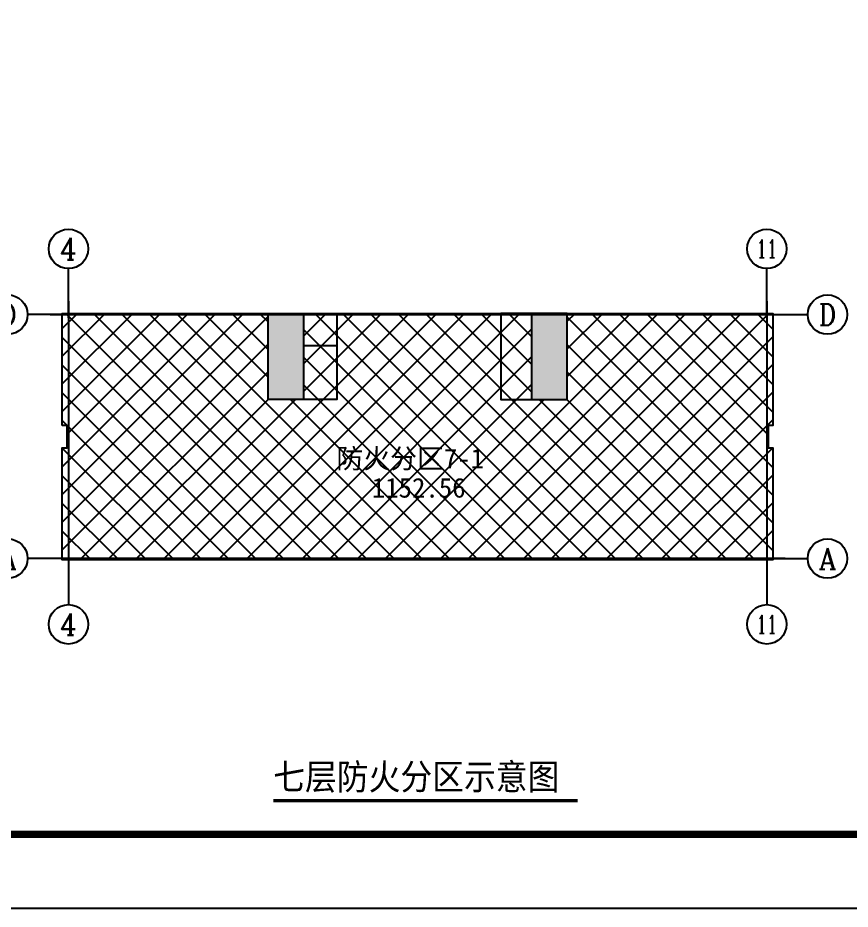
# Model space of a CAD drawing. Extents: x 1738711 to 2346805, y 1189731 to 2516152.
# Drawn here: x 1990840 to 2007735, y 1949090 to 1967178 of the extents above; entities that cross this region are included whole.
import ezdxf
from ezdxf.enums import TextEntityAlignment as Align

# ---------------------------------------------------------------- set-up
doc = ezdxf.new("R2010")
doc.units = 0
doc.header["$LTSCALE"] = 1000
doc.header["$MEASUREMENT"] = 0
for name, color, linetype in [('AXIS', 3, 'Continuous'), ('AXIS_TEXT', 7, 'Continuous'), ('DIM_LEAD', 3, 'Continuous'), ('DIM_SYMB', 3, 'Continuous'), ('DOTE', 1, 'Continuous'), ('PUB_TEXT', 7, 'Continuous'), ('TK', 4, 'Continuous'), ('WALL', 40, 'Continuous'), ('看线', 8, 'Continuous')]:
    doc.layers.add(name, color=color, linetype=linetype)
doc.styles.add('_TCH_AXIS', font='COMPLEX', dxfattribs={"bigfont": 'GBCBIG'})
doc.styles.add('COMPLEX', font='COMPLEX')
doc.styles.add('宋体', font='SIMSUN.TTF', dxfattribs={"width": 0.75})
doc.styles.add('黑体', font='simhei_0.ttf', dxfattribs={"width": 0.9})

# ---------------------------------------------------------------- blocks, each defined once
blk = doc.blocks.new('hjashrtahreahe')
at = {"layer": 'TK', "color": 7, "const_width": 25}
blk.add_lwpolyline([(0, 59400), (84100, 59400), (84100, 0), (0, 0)], close=True, dxfattribs=at)
at = {"layer": 'TK', "color": 3, "const_width": 100}
blk.add_lwpolyline([(2500, 1000), (2500, 58400), (83100, 58400), (83100, 1000)], close=True, dxfattribs=at)
at = {"layer": 'TK', "style": '宋体', "width": 0.75}
for tag, height, p in [('项目负责人', 350, (6003, 57089)), ('专业负责人', 350, (6003, 56224)), ('设计人', 350, (6003, 55419)), ('版号1', 250, (77304, 22193)), ('时间1', 250, (82405, 22193)), ('版号2', 250, (77304, 21593)), ('时间2', 250, (82405, 21593)), ('版号3', 250, (77304, 20993)), ('时间3', 250, (82405, 20993)), ('建筑会签', 0.0001, (78978, 2403)), ('电气会签', 0.0001, (82128, 2403)), ('结构会签', 0.0001, (78978, 1803)), ('暖通会签', 0.0001, (82128, 1803)), ('给排水会签', 0.0001, (78978, 1250)), ('智能化会签', 0.0001, (82128, 1250))]:
    blk.add_attdef(tag, text='', height=height, dxfattribs=at).set_placement(p, align=Align.CENTER)
for tag, p in [('合作设计单位', (80816, 48986)), ('版号说明1', (79854, 22318)), ('版号说明2', (79854, 21718)), ('版号说明3', (79854, 21118)), ('浙江绿储科技有限公司', (80545, 16036)), ('百兆瓦级集中式熔盐储能关键', (80545, 14953)), ('设备研发及制造基地项目', (80545, 14603)), ('1#研发楼', (80545, 13636)), ('图名', (80545, 12436)), ('工程编号', (78978, 11461)), ('子项编号', (82128, 11461)), ('建筑', (78978, 10711)), ('图号', (82128, 10711)), ('施工图', (78978, 9961)), ('2023.03', (82128, 9961)), ('审定', (79353, 8461)), ('审核', (79353, 7711)), ('工程负责', (79353, 6961)), ('专业负责', (79353, 6211)), ('设计', (79353, 5461)), ('制图', (79353, 4711)), ('校对', (79353, 3961))]:
    blk.add_attdef(tag, text='', height=250, dxfattribs=at).set_placement(p, align=Align.MIDDLE_CENTER)
blk = doc.blocks.new('_AXISO')
blk.add_circle((0, 0), 0.5)
at = {"layer": 'AXIS_TEXT', "style": 'COMPLEX', "width": 1.041667}
blk.add_attdef('A', text='', height=0.56, dxfattribs=at).set_placement((-0.25, -0.28), (0.25, -0.28), align=Align.FIT)

msp = doc.modelspace()

# ---------------------------------------------------------------- hatches: boundary and pattern name
at = {"layer": '看线'}
h = msp.add_hatch(dxfattribs=at)
h.set_pattern_fill('ANSI37', color=256, scale=250, style=0)
h.set_pattern_definition([(45, (0, 0), (-280.633004, 280.633004), []), (135, (0, 0), (-280.633004, -280.633004), [])])
h.paths.add_polyline_path([(2001993.1, 1961180.2), (2001993.1, 1959430.2), (2001268.1, 1959430.2), (2001268.1, 1961180.2), (1996643.1, 1961180.2), (1996643.1, 1959430.2), (1995918.1, 1959430.2), (1995918.1, 1961180.2), (1991743.1, 1961180.2), (1991743.1, 1958905.2), (1991843.1, 1958905.2), (1991843.1, 1958455.2), (1991743.1, 1958455.2), (1991743.1, 1956180.2), (2006168.1, 1956180.2), (2006168.1, 1958455.2), (2006068.1, 1958455.2), (2006068.1, 1958905.2), (2006168.1, 1958905.2), (2006168.1, 1961180.2)])
h = msp.add_hatch(color=1, dxfattribs=at)
h.paths.add_polyline_path([(2001993.1, 1961180.2), (2001268.1, 1961180.2), (2001268.1, 1959430.2), (2001993.1, 1959430.2)])
h.paths.add_polyline_path([(1996643.1, 1961180.2), (1995918.1, 1961180.2), (1995918.1, 1959430.2), (1996643.1, 1959430.2)])

# ---------------------------------------------------------------- linework, layer by layer
at = {"layer": 'AXIS'}
for p, q in [((1991868.1, 1961089.8), (1991868.1, 1962089.8)), ((2006043.1, 1961089.8), (2006043.1, 1962089.8)), ((1992037.9, 1961155.2), (1991037.9, 1961155.2)), ((2005873.2, 1961155.2), (2006873.2, 1961155.2)), ((1992037.9, 1956205.2), (1991037.9, 1956205.2)), ((1991868.1, 1956270.7), (1991868.1, 1955270.7)), ((2005873.2, 1956205.2), (2006873.2, 1956205.2)), ((2006043.1, 1956270.7), (2006043.1, 1955270.7))]:
    msp.add_line(p, q, dxfattribs=at)
at = {"layer": 'DIM_SYMB', "const_width": 70}
msp.add_lwpolyline([(1996023.5, 1951292.5), (2002200.4, 1951292.5)], dxfattribs=at)
at = {"layer": 'DOTE'}
for p, q in [((1991868.1, 1961430.2), (1991868.1, 1955930.2)), ((2006043.1, 1961430.2), (2006043.1, 1955930.2)), ((1991493.1, 1961155.2), (2006418.1, 1961155.2)), ((2006418.1, 1956205.2), (1991493.1, 1956205.2))]:
    msp.add_line(p, q, dxfattribs=at)
at = {"layer": 'WALL', "ltscale": 100}
for p, q in [((1996643.1, 1959430.2), (1996643.1, 1961180.2)), ((2001268.1, 1961180.2), (2001268.1, 1959430.2)), ((1996643.1, 1960530.2), (1997318.1, 1960530.2))]:
    msp.add_line(p, q, dxfattribs=at)
for points in [[(1991743.1, 1958905.2), (1991743.1, 1961180.2), (2006168.1, 1961180.2), (2006168.1, 1958905.2), (2006068.1, 1958905.2), (2006068.1, 1958455.2), (2006168.1, 1958455.2), (2006168.1, 1956180.2), (1991743.1, 1956180.2), (1991743.1, 1958455.2), (1991843.1, 1958455.2), (1991843.1, 1958905.2)], [(1995918.1, 1961180.2), (1997318.1, 1961180.2), (1997318.1, 1959430.2), (1995918.1, 1959430.2)], [(2001993.1, 1961180.2), (2000643.1, 1961180.2), (2000643.1, 1959430.2), (2001993.1, 1959430.2)]]:
    msp.add_lwpolyline(points, close=True, dxfattribs=at)

# ---------------------------------------------------------------- block references
at = {"xscale": 1.5, "yscale": 1.5, "zscale": 1.5}
msp.add_blockref('hjashrtahreahe', (1897833.1, 1949109.1), dxfattribs=at)
at = {"layer": 'AXIS'}
ref = msp.add_blockref('_AXISO', (1991868.1, 1962489.8), dxfattribs=dict(at, xscale=800, yscale=800, zscale=800))
ref.add_attrib('A', '4', dxfattribs={"layer": 'AXIS_TEXT', "ltscale": 0.5, "height": 445.4, "style": '_TCH_AXIS'}).set_placement((1991698.4, 1962267.1), (1992037.7, 1962267.1), align=Align.FIT)
ref = msp.add_blockref('_AXISO', (2006043.1, 1962489.8), dxfattribs=dict(at, xscale=800, yscale=800, zscale=800))
ref.add_attrib('A', '11', dxfattribs={"layer": 'AXIS_TEXT', "ltscale": 0.5, "height": 368.76, "style": '_TCH_AXIS'}).set_placement((2005832.3, 1962305.4), (2006253.8, 1962305.4), align=Align.FIT)
ref = msp.add_blockref('_AXISO', (1990637.9, 1961155.2), dxfattribs=dict(at, xscale=800, yscale=800, zscale=800))
ref.add_attrib('A', 'D', dxfattribs={"layer": 'AXIS_TEXT', "ltscale": 0.5, "height": 435.3, "style": '_TCH_AXIS'}).set_placement((1990461.7, 1960937.6), (1990814.1, 1960937.6), align=Align.FIT)
ref = msp.add_blockref('_AXISO', (2007273.2, 1961155.2), dxfattribs=dict(at, xscale=800, yscale=800, zscale=800))
ref.add_attrib('A', 'D', dxfattribs={"layer": 'AXIS_TEXT', "ltscale": 0.5, "height": 435.3, "style": '_TCH_AXIS'}).set_placement((2007097, 1960937.6), (2007449.4, 1960937.6), align=Align.FIT)
ref = msp.add_blockref('_AXISO', (1990637.9, 1956205.2), dxfattribs=dict(at, xscale=800, yscale=800, zscale=800))
ref.add_attrib('A', 'A', dxfattribs={"layer": 'AXIS_TEXT', "ltscale": 0.5, "height": 425.2, "style": '_TCH_AXIS'}).set_placement((1990455.7, 1955992.7), (1990820.1, 1955992.7), align=Align.FIT)
ref = msp.add_blockref('_AXISO', (2007273.2, 1956205.2), dxfattribs=dict(at, xscale=800, yscale=800, zscale=800))
ref.add_attrib('A', 'A', dxfattribs={"layer": 'AXIS_TEXT', "ltscale": 0.5, "height": 425.2, "style": '_TCH_AXIS'}).set_placement((2007091, 1955992.7), (2007455.4, 1955992.7), align=Align.FIT)
ref = msp.add_blockref('_AXISO', (1991868.1, 1954870.7), dxfattribs=dict(at, xscale=800, yscale=800, zscale=800))
ref.add_attrib('A', '4', dxfattribs={"layer": 'AXIS_TEXT', "ltscale": 0.5, "height": 445.4, "style": '_TCH_AXIS'}).set_placement((1991698.4, 1954648), (1992037.7, 1954648), align=Align.FIT)
ref = msp.add_blockref('_AXISO', (2006043.1, 1954870.7), dxfattribs=dict(at, xscale=800, yscale=800, zscale=800))
ref.add_attrib('A', '11', dxfattribs={"layer": 'AXIS_TEXT', "ltscale": 0.5, "height": 368.76, "style": '_TCH_AXIS'}).set_placement((2005832.3, 1954686.3), (2006253.8, 1954686.3), align=Align.FIT)

# ---------------------------------------------------------------- texts
at = {"layer": 'DIM_LEAD', "color": 1, "style": '黑体'}
for s, p in [('防火分区7-1', (1997304.9, 1958035.7)), ('1152.56', (1998024.2, 1957441.6))]:
    msp.add_text(s, height=400, dxfattribs=at).set_placement(p)
at = {"layer": 'PUB_TEXT', "color": 7, "style": '黑体', "width": 0.9}
msp.add_text('七层防火分区示意图', height=525.74, dxfattribs=at).set_placement((1996023.5, 1951515.2))

doc.saveas('drawing.dxf')
